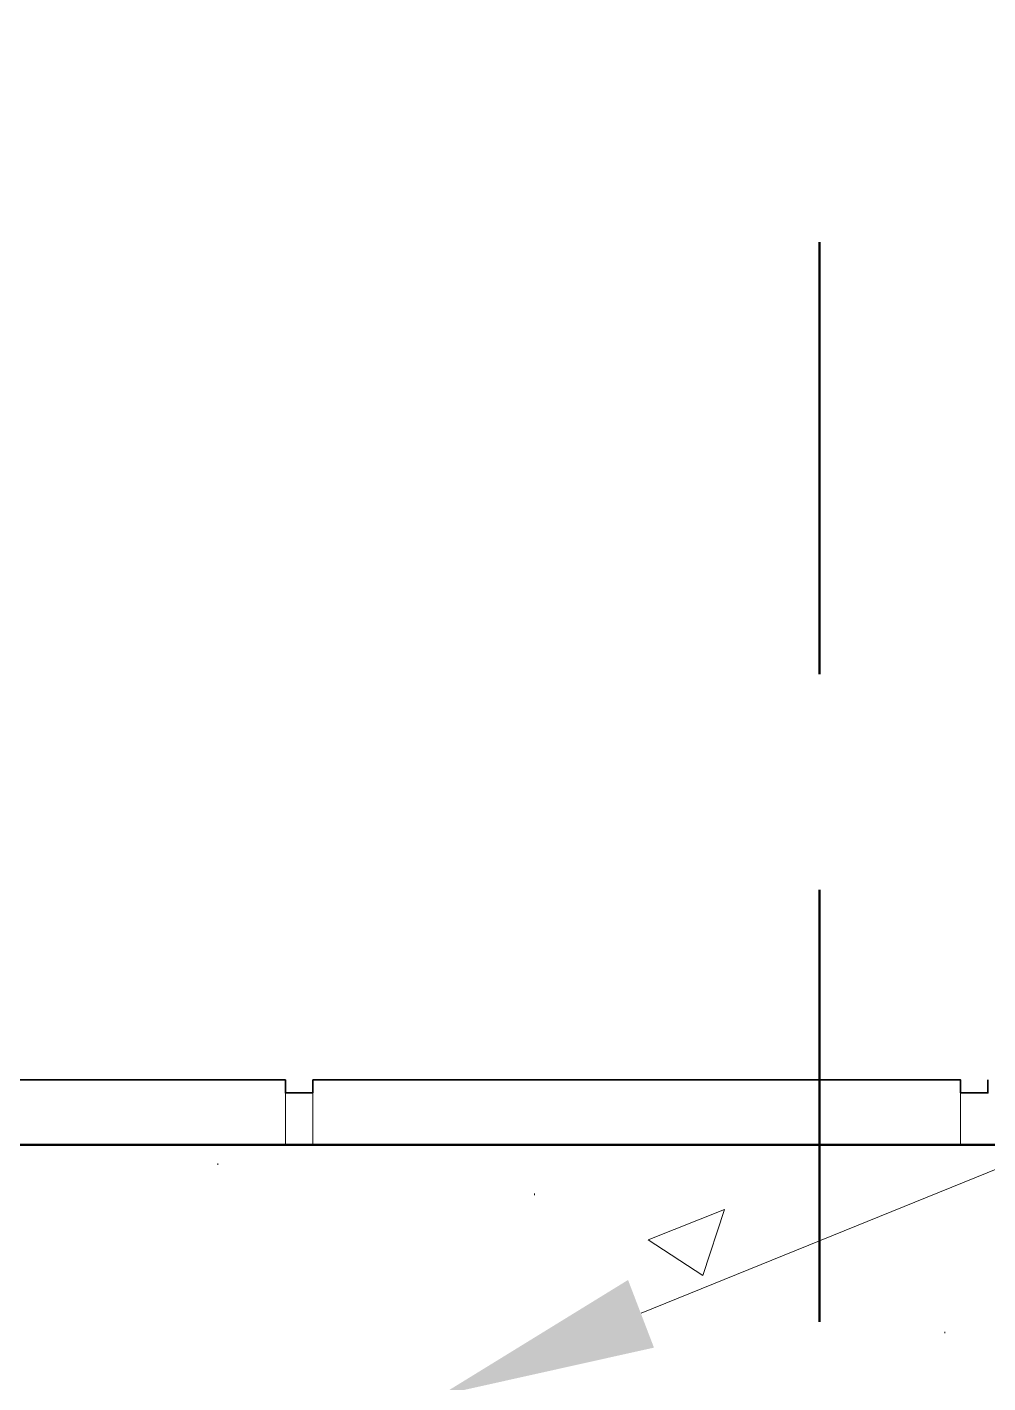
# Model space of a CAD drawing. Header units: inches. Extents: x 5 to 516, y -193 to 129.
# Drawn here: x 48.22 to 48.961, y -191.079 to -190.032 of the extents above; entities that cross this region are included whole.
import ezdxf

# ---------------------------------------------------------------- set-up
doc = ezdxf.new("R2010")
doc.units = ezdxf.units.IN
doc.header["$MEASUREMENT"] = 0
doc.layers.add('PDF7_Geometry', color=7, linetype='Continuous')
doc.layers.add('PDF7_Solid Fills', color=7, linetype='Continuous')

msp = doc.modelspace()

# ---------------------------------------------------------------- linework, layer by layer
at = {"layer": 'PDF7_Geometry', "lineweight": 15}
for points in [[(48.6935535, -191.0246734), (53.1935539, -189.1991176), (53.6935539, -189.1991176)], [(48.4191078, -190.8546732), (48.4191078, -190.8946732)], [(48.4402192, -190.8546732), (48.4402192, -190.8946732)], [(48.9402192, -190.8546732), (48.9402192, -190.8946732)], [(48.3668866, -190.9102288), (48.3668866, -190.9091177)], [(48.6113301, -190.9335623), (48.6113301, -190.9324512)], [(48.7579976, -190.9446732), (48.6991087, -190.9680066), (48.7413309, -190.9957843)], [(48.7413305, -190.9957845), (48.7579972, -190.9446734)], [(48.9279975, -191.0402289), (48.9279975, -191.0391178)]]:
    msp.add_lwpolyline(points, dxfattribs=at)
at = {"layer": 'PDF7_Geometry', "lineweight": 50}
for points in [[(48.8313302, -190.53134), (48.8313302, -190.1980067)], [(48.8313302, -191.0313401), (48.8313302, -190.6980067)], [(43.4513306, -190.8946733), (49.0457756, -190.8946733)]]:
    msp.add_lwpolyline(points, dxfattribs=at)
at = {"layer": 'PDF7_Geometry', "lineweight": 35}
for points in [[(48.4191078, -190.8446733), (47.9191077, -190.8446733)], [(48.4191078, -190.8446732), (48.4191078, -190.8546732), (48.4402189, -190.8546732), (48.4402189, -190.8446732)], [(48.4402192, -190.8446732), (48.9402192, -190.8446732), (48.9402192, -190.8546732), (48.9613303, -190.8546732), (48.9613303, -190.8446732)]]:
    msp.add_lwpolyline(points, dxfattribs=at)
at = {"layer": 'PDF7_Solid Fills', "lineweight": 50, "transparency": 33554559}
msp.add_solid([(48.7035531, -191.0513401), (48.5391087, -191.0880068), (48.6835531, -190.9991179)], dxfattribs=at)

doc.saveas('drawing.dxf')
